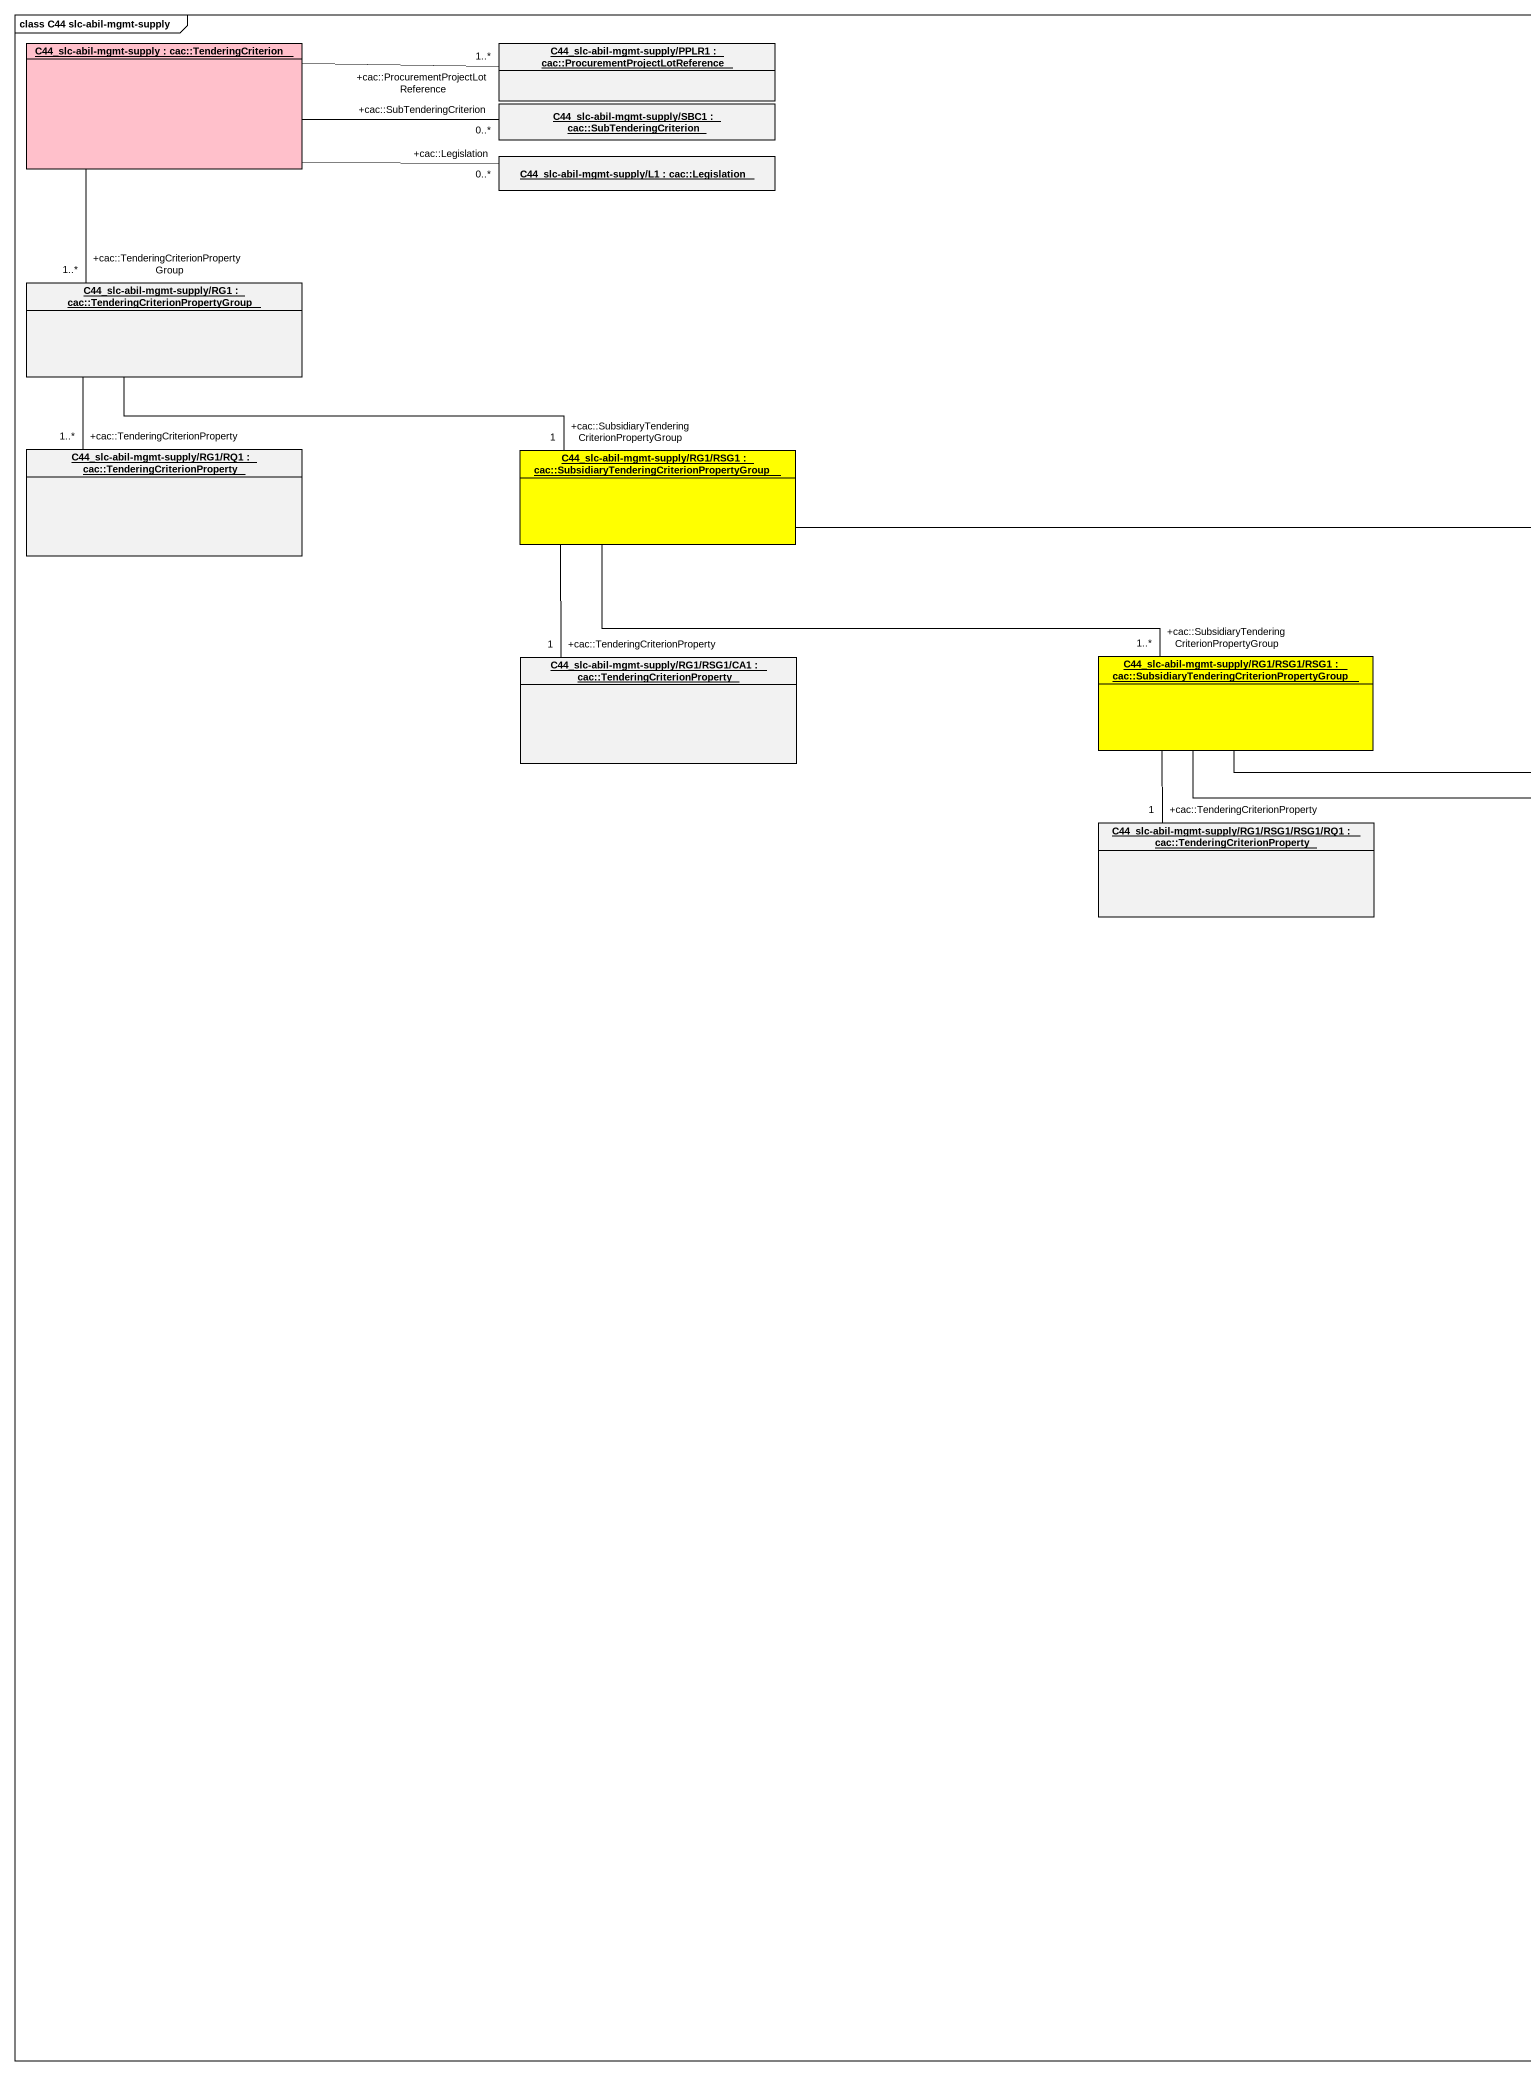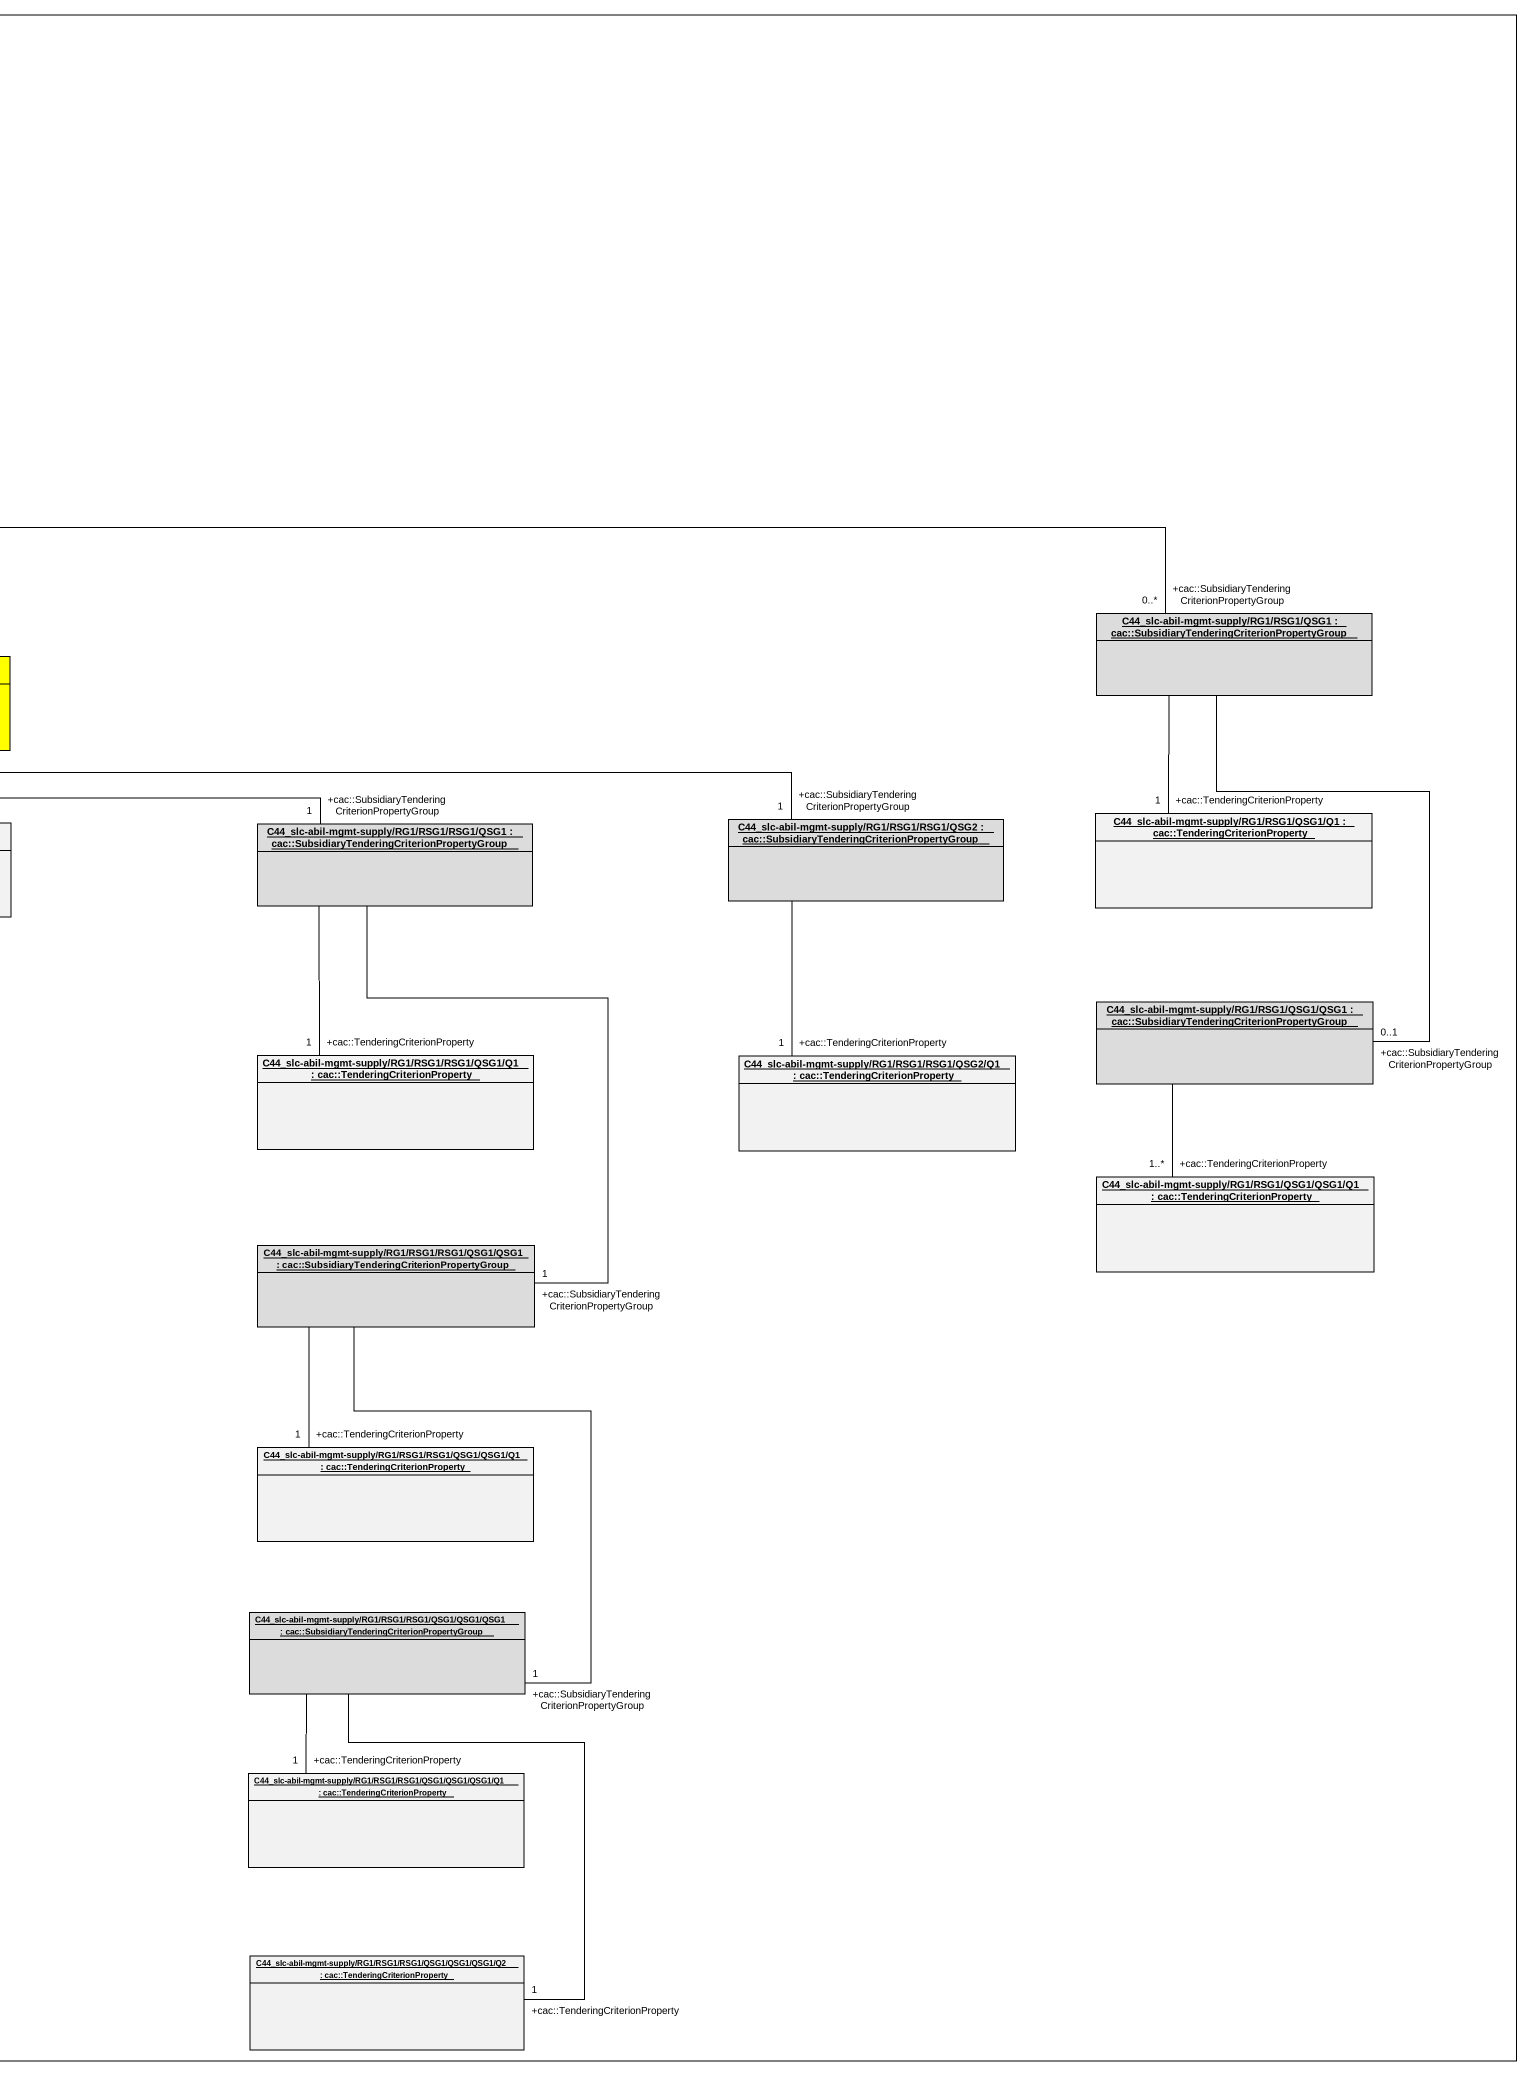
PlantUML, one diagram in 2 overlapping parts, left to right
@startuml
mainframe class C44 slc-abil-mgmt-supply
hide circle
hide empty members
object "C44_slc-abil-mgmt-supply : cac::TenderingCriterion" as C44_slc_abil_mgmt_supply #FFC0CB
object "C44_slc-abil-mgmt-supply/PPLR1 : cac::ProcurementProjectLotReference" as C44_slc_abil_mgmt_supply_2
object "C44_slc-abil-mgmt-supply/SBC1 : cac::SubTenderingCriterion" as C44_slc_abil_mgmt_supply_3
object "C44_slc-abil-mgmt-supply/L1 : cac::Legislation" as C44_slc_abil_mgmt_supply_L1
object "C44_slc-abil-mgmt-supply/RG1 : cac::TenderingCriterionPropertyGroup" as C44_slc_abil_mgmt_supply_RG1
object "C44_slc-abil-mgmt-supply/RG1/RQ1 : cac::TenderingCriterionProperty" as C44_slc_abil_mgmt_supply_4
object "C44_slc-abil-mgmt-supply/RG1/RSG1 : cac::SubsidiaryTenderingCriterionPropertyGroup" as C44_slc_abil_mgmt_supply_5 #FFFF00
object "C44_slc-abil-mgmt-supply/RG1/RSG1/QSG1 : cac::SubsidiaryTenderingCriterionPropertyGroup" as C44_slc_abil_mgmt_supply_6 #DCDCDC
object "C44_slc-abil-mgmt-supply/RG1/RSG1/CA1 : cac::TenderingCriterionProperty" as C44_slc_abil_mgmt_supply_7
object "C44_slc-abil-mgmt-supply/RG1/RSG1/RSG1 : cac::SubsidiaryTenderingCriterionPropertyGroup" as C44_slc_abil_mgmt_supply_8 #FFFF00
object "C44_slc-abil-mgmt-supply/RG1/RSG1/RSG1/RQ1 : cac::TenderingCriterionProperty" as C44_slc_abil_mgmt_supply_9
object "C44_slc-abil-mgmt-supply/RG1/RSG1/RSG1/QSG1 : cac::SubsidiaryTenderingCriterionPropertyGroup" as C44_slc_abil_mgmt_supply_10 #DCDCDC
object "C44_slc-abil-mgmt-supply/RG1/RSG1/RSG1/QSG2 : cac::SubsidiaryTenderingCriterionPropertyGroup" as C44_slc_abil_mgmt_supply_11 #DCDCDC
object "C44_slc-abil-mgmt-supply/RG1/RSG1/QSG1/Q1 : cac::TenderingCriterionProperty" as C44_slc_abil_mgmt_supply_12
object "C44_slc-abil-mgmt-supply/RG1/RSG1/QSG1/QSG1 : cac::SubsidiaryTenderingCriterionPropertyGroup" as C44_slc_abil_mgmt_supply_13 #DCDCDC
object "C44_slc-abil-mgmt-supply/RG1/RSG1/RSG1/QSG1/Q1 : cac::TenderingCriterionProperty" as C44_slc_abil_mgmt_supply_14
object "C44_slc-abil-mgmt-supply/RG1/RSG1/RSG1/QSG2/Q1 : cac::TenderingCriterionProperty" as C44_slc_abil_mgmt_supply_15
object "C44_slc-abil-mgmt-supply/RG1/RSG1/QSG1/QSG1/Q1 : cac::TenderingCriterionProperty" as C44_slc_abil_mgmt_supply_16
object "C44_slc-abil-mgmt-supply/RG1/RSG1/RSG1/QSG1/QSG1 : cac::SubsidiaryTenderingCriterionPropertyGroup" as C44_slc_abil_mgmt_supply_17 #DCDCDC
object "C44_slc-abil-mgmt-supply/RG1/RSG1/RSG1/QSG1/QSG1/Q1 : cac::TenderingCriterionProperty" as C44_slc_abil_mgmt_supply_18
object "C44_slc-abil-mgmt-supply/RG1/RSG1/RSG1/QSG1/QSG1/QSG1 : cac::SubsidiaryTenderingCriterionPropertyGroup" as C44_slc_abil_mgmt_supply_19 #DCDCDC
object "C44_slc-abil-mgmt-supply/RG1/RSG1/RSG1/QSG1/QSG1/QSG1/Q1 : cac::TenderingCriterionProperty" as C44_slc_abil_mgmt_supply_20
object "C44_slc-abil-mgmt-supply/RG1/RSG1/RSG1/QSG1/QSG1/QSG1/Q2 : cac::TenderingCriterionProperty" as C44_slc_abil_mgmt_supply_21
C44_slc_abil_mgmt_supply -right- "+cac::ProcurementProjectLotReference\n1..*" C44_slc_abil_mgmt_supply_2
C44_slc_abil_mgmt_supply -right- "+cac::SubTenderingCriterion\n0..*" C44_slc_abil_mgmt_supply_3
C44_slc_abil_mgmt_supply -right- "+cac::Legislation\n0..*" C44_slc_abil_mgmt_supply_L1
C44_slc_abil_mgmt_supply -- "+cac::TenderingCriterionPropertyGroup\n1..*" C44_slc_abil_mgmt_supply_RG1
C44_slc_abil_mgmt_supply_RG1 -- "+cac::TenderingCriterionProperty\n1..*" C44_slc_abil_mgmt_supply_4
C44_slc_abil_mgmt_supply_RG1 -right- "+cac::SubsidiaryTenderingCriterionPropertyGroup\n1" C44_slc_abil_mgmt_supply_5
C44_slc_abil_mgmt_supply_5 -right- "+cac::SubsidiaryTenderingCriterionPropertyGroup\n0..*" C44_slc_abil_mgmt_supply_6
C44_slc_abil_mgmt_supply_5 -- "+cac::TenderingCriterionProperty\n1" C44_slc_abil_mgmt_supply_7
C44_slc_abil_mgmt_supply_5 -right- "+cac::SubsidiaryTenderingCriterionPropertyGroup\n1..*" C44_slc_abil_mgmt_supply_8
C44_slc_abil_mgmt_supply_6 -- "+cac::TenderingCriterionProperty\n1" C44_slc_abil_mgmt_supply_12
C44_slc_abil_mgmt_supply_6 -- "+cac::SubsidiaryTenderingCriterionPropertyGroup\n0..1" C44_slc_abil_mgmt_supply_13
C44_slc_abil_mgmt_supply_8 -- "+cac::TenderingCriterionProperty\n1" C44_slc_abil_mgmt_supply_9
C44_slc_abil_mgmt_supply_8 -right- "+cac::SubsidiaryTenderingCriterionPropertyGroup\n1" C44_slc_abil_mgmt_supply_10
C44_slc_abil_mgmt_supply_8 -right- "+cac::SubsidiaryTenderingCriterionPropertyGroup\n1" C44_slc_abil_mgmt_supply_11
C44_slc_abil_mgmt_supply_10 -- "+cac::TenderingCriterionProperty\n1" C44_slc_abil_mgmt_supply_14
C44_slc_abil_mgmt_supply_10 -- "+cac::SubsidiaryTenderingCriterionPropertyGroup\n1" C44_slc_abil_mgmt_supply_17
C44_slc_abil_mgmt_supply_11 -- "+cac::TenderingCriterionProperty\n1" C44_slc_abil_mgmt_supply_15
C44_slc_abil_mgmt_supply_13 -- "+cac::TenderingCriterionProperty\n1..*" C44_slc_abil_mgmt_supply_16
C44_slc_abil_mgmt_supply_17 -- "+cac::TenderingCriterionProperty\n1" C44_slc_abil_mgmt_supply_18
C44_slc_abil_mgmt_supply_17 -- "+cac::SubsidiaryTenderingCriterionPropertyGroup\n1" C44_slc_abil_mgmt_supply_19
C44_slc_abil_mgmt_supply_19 -- "+cac::TenderingCriterionProperty\n1" C44_slc_abil_mgmt_supply_20
C44_slc_abil_mgmt_supply_19 -- "+cac::TenderingCriterionProperty\n1" C44_slc_abil_mgmt_supply_21
@enduml
